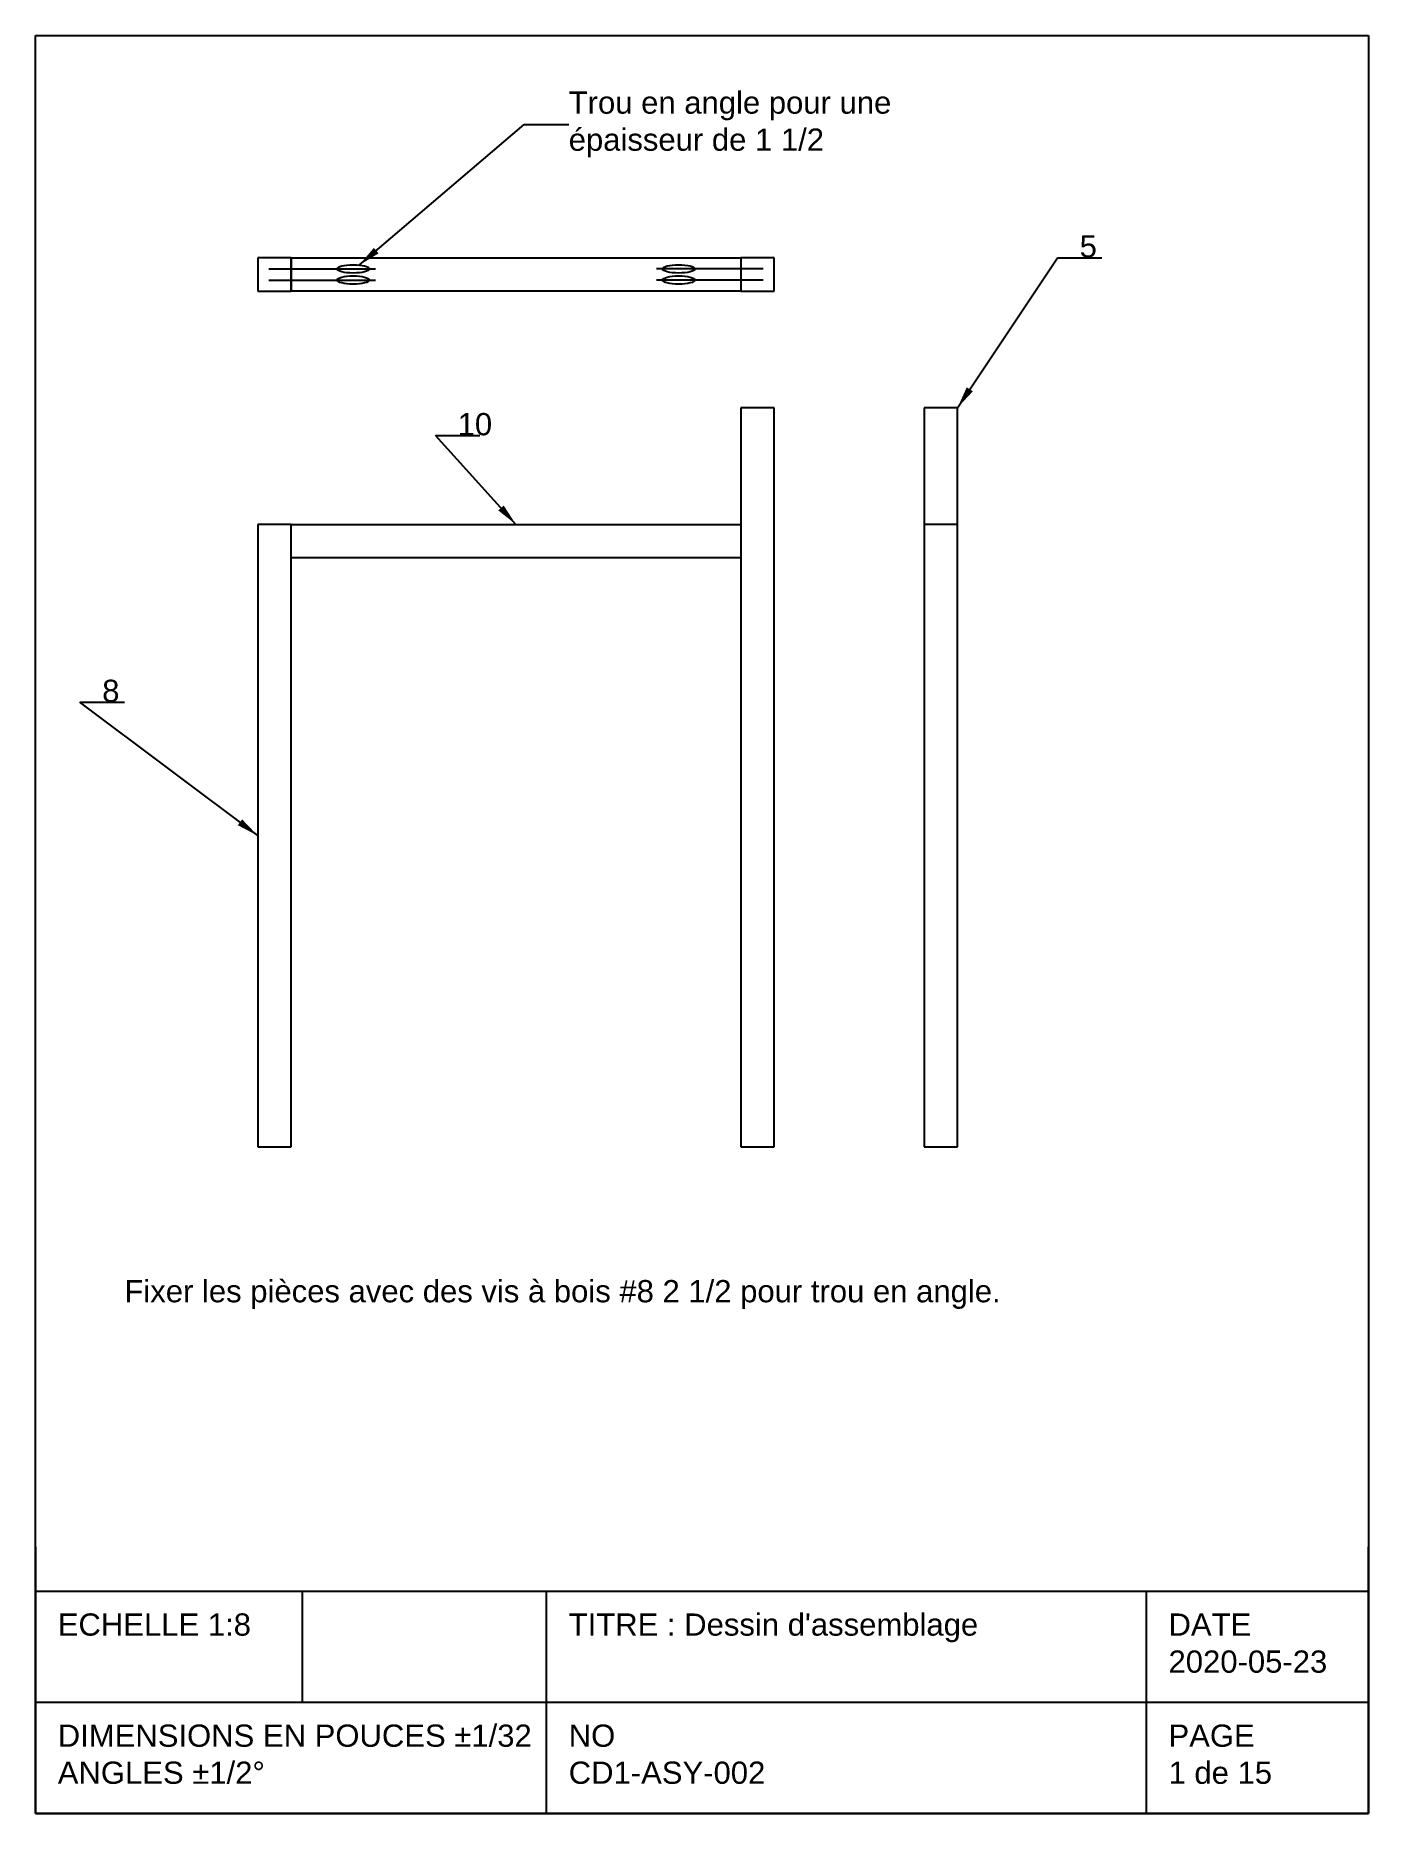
# Model space of a CAD drawing. Header units: inches. Extents: x -10 to 50, y -30 to 50.
import ezdxf

# ---------------------------------------------------------------- set-up
doc = ezdxf.new("R2010")
doc.units = ezdxf.units.IN
doc.header["$MEASUREMENT"] = 0
doc.linetypes.add('CENTER', pattern=[50.8, 31.75, -6.35, 6.35, -6.35])
doc.layers.get('0').update_dxf_attribs({"lineweight": 25})
doc.styles.add('QCADDimTextStyle', font='txt')
doc.styles.add('textstyle11', font='')
doc.styles.add('textstyle12', font='')
doc.styles.add('textstyle13', font='')
doc.styles.add('textstyle14', font='')
doc.styles.add('textstyle15', font='')
doc.styles.add('textstyle16', font='')
doc.styles.add('textstyle17', font='')
doc.styles.add('textstyle18', font='')
doc.styles.add('textstyle19', font='')
doc.styles.add('textstyle20', font='')
doc.styles.add('textstyle21', font='')
doc.styles.get('textstyle11').set_extended_font_data('Arial')
doc.styles.get('textstyle12').set_extended_font_data('Arial')
doc.styles.get('textstyle13').set_extended_font_data('Arial')
doc.styles.get('textstyle14').set_extended_font_data('Arial')
doc.styles.get('textstyle15').set_extended_font_data('Arial')
doc.styles.get('textstyle16').set_extended_font_data('Arial')
doc.styles.get('textstyle17').set_extended_font_data('Arial')
doc.styles.get('textstyle18').set_extended_font_data('Arial')
doc.styles.get('textstyle19').set_extended_font_data('Arial')
doc.styles.get('textstyle20').set_extended_font_data('Arial')
doc.styles.get('textstyle21').set_extended_font_data('Arial')
doc.dimstyles.new('QCADDimStyle', dxfattribs={"dimscale": 8, "dimtxt": 0.125, "dimasz": 0.125, "dimexe": 0.0625, "dimexo": 0.03125, "dimgap": 0.03125, "dimtad": 1, "dimtoh": 1, "dimdec": 4, "dimzin": 0, "dimdsep": 46, "dimtxsty": 'QCADDimTextStyle', "dimcen": 0.09, "dimadec": 0, "dimazin": 0, "dimtfac": 1, "dimtdec": 4, "dimtofl": 0, "dimtmove": 0, "dimatfit": 3, "dimfxl": 1, "dimtolj": 1, "dimtzin": 0, "dimarcsym": 0})

# ---------------------------------------------------------------- blocks, each defined once
blk = doc.blocks.new('cartouche_ANSI_A')
for p, q in [((0, 10), (7.5, 10)), ((0, 0), (0, 10)), ((7.5, 10), (7.5, 0)), ((0, 1.5), (0, 0)), ((7.5, 0), (7.5, 1.5)), ((0, 1.25), (7.5, 1.25)), ((1.5, 1.25), (1.5, 0.625)), ((2.875, 0), (2.875, 1.25)), ((6.25, 1.25), (6.25, 0)), ((0, 0), (0, 0.75)), ((7.5, 0.75), (7.5, 0)), ((0, 0.625), (2.875, 0.625)), ((2.875, 0.625), (5.625, 0.625)), ((5.625, 0.625), (7.5, 0.625)), ((7.5, 0), (0, 0)), ((0, 0), (7.5, 0)), ((7.5, 0), (0, 0))]:
    blk.add_line(p, q)
at = {"char_height": 0.125, "attachment_point": 1}
for s, insert, style in [('ECHELLE 1:8', (0.125, 1.125), 'textstyle12'), ("TITRE : Dessin d'assemblage", (3, 1.125), 'textstyle14'), ('DATE\\P2020-05-23', (6.375, 1.125), 'textstyle16'), ('DIMENSIONS EN POUCES %%p1/32\\PANGLES %%p1/2%%d', (0.125, 0.5), 'textstyle11'), ('NO\\PCD1-ASY-002', (3, 0.5), 'textstyle13'), ('PAGE\\P1 de 15', (6.375, 0.5), 'textstyle15')]:
    blk.add_mtext(s, dxfattribs=dict(at, insert=insert, style=style))

msp = doc.modelspace()

# ---------------------------------------------------------------- linework, layer by layer
for p, q in [((1.5, 40), (0, 40)), ((0, 40), (0, 38.5)), ((1.5, 38.5), (1.5, 40)), ((1.5, 40), (21.75, 40)), ((1.5, 38.5), (1.5, 40)), ((1.5, 40), (1.5, 38.5)), ((21.75, 40), (21.75, 38.5)), ((23.25, 40), (21.75, 40)), ((21.75, 40), (21.75, 38.5)), ((23.25, 38.5), (23.25, 40)), ((0, 38.5), (1.5, 38.5)), ((21.75, 38.5), (1.5, 38.5)), ((21.75, 38.5), (23.25, 38.5)), ((23.25, 33.25), (21.75, 33.25)), ((21.75, 33.25), (21.75, 0)), ((23.25, 0), (23.25, 33.25)), ((31.5, 33.25), (30, 33.25)), ((30, 33.25), (30, 0)), ((31.5, 0), (31.5, 33.25)), ((1.5, 28), (0, 28)), ((0, 28), (0, 0)), ((1.5, 0), (1.5, 28)), ((1.5, 28), (21.75, 28)), ((1.5, 26.5), (1.5, 28)), ((21.75, 28), (21.75, 26.5)), ((31.5, 28), (30, 28)), ((30, 28), (30, 0)), ((31.5, 0), (31.5, 28)), ((21.75, 26.5), (1.5, 26.5)), ((0, 0), (1.5, 0)), ((21.75, 0), (23.25, 0)), ((30, 0), (31.5, 0)), ((30, 0), (31.5, 0))]:
    msp.add_line(p, q)
at = {"linetype": 'CENTER'}
for p, q in [((0.5, 39.5), (5.299, 39.5)), ((22.75, 39.5), (17.951, 39.5)), ((0.5, 39), (5.299, 39)), ((22.75, 39), (17.951, 39))]:
    msp.add_line(p, q, dxfattribs=at)
for centre, major_axis in [((4.299, 39.5), (0.724, 0)), ((18.951, 39.5), (-0.724, 0)), ((4.299, 39), (0.724, 0)), ((18.951, 39), (-0.724, 0))]:
    msp.add_ellipse(centre, major_axis=major_axis, ratio=0.258819)

# ---------------------------------------------------------------- block references
at = {"xscale": 8, "yscale": 8}
msp.add_blockref('cartouche_ANSI_A', (-10, -30), dxfattribs=at)

# ---------------------------------------------------------------- texts
at = {"char_height": 1}
for s, insert, attachment_point, style in [('Trou en angle pour une \\Pépaisseur de 1 1/2', (14, 46), 4, 'textstyle17'), ('5', (37, 40), 7, 'textstyle19'), ('10', (9, 32), 7, 'textstyle20'), ('8', (-7, 20), 7, 'textstyle21'), ('Fixer les pièces avec des vis à bois #8 2 1/2 pour trou en angle.', (-6, -6), 1, 'textstyle18')]:
    msp.add_mtext(s, dxfattribs=dict(at, insert=insert, attachment_point=attachment_point, style=style))

# ---------------------------------------------------------------- leaders
for points in [[(4.574, 39.673), (12, 46), (14, 46)], [(31.5, 33.25), (36, 40), (38, 40)], [(11.625, 28), (8, 32), (10, 32)], [(0, 14), (-8, 20), (-6, 20)]]:
    msp.add_leader(points, dimstyle='QCADDimStyle')

doc.saveas('drawing.dxf')
